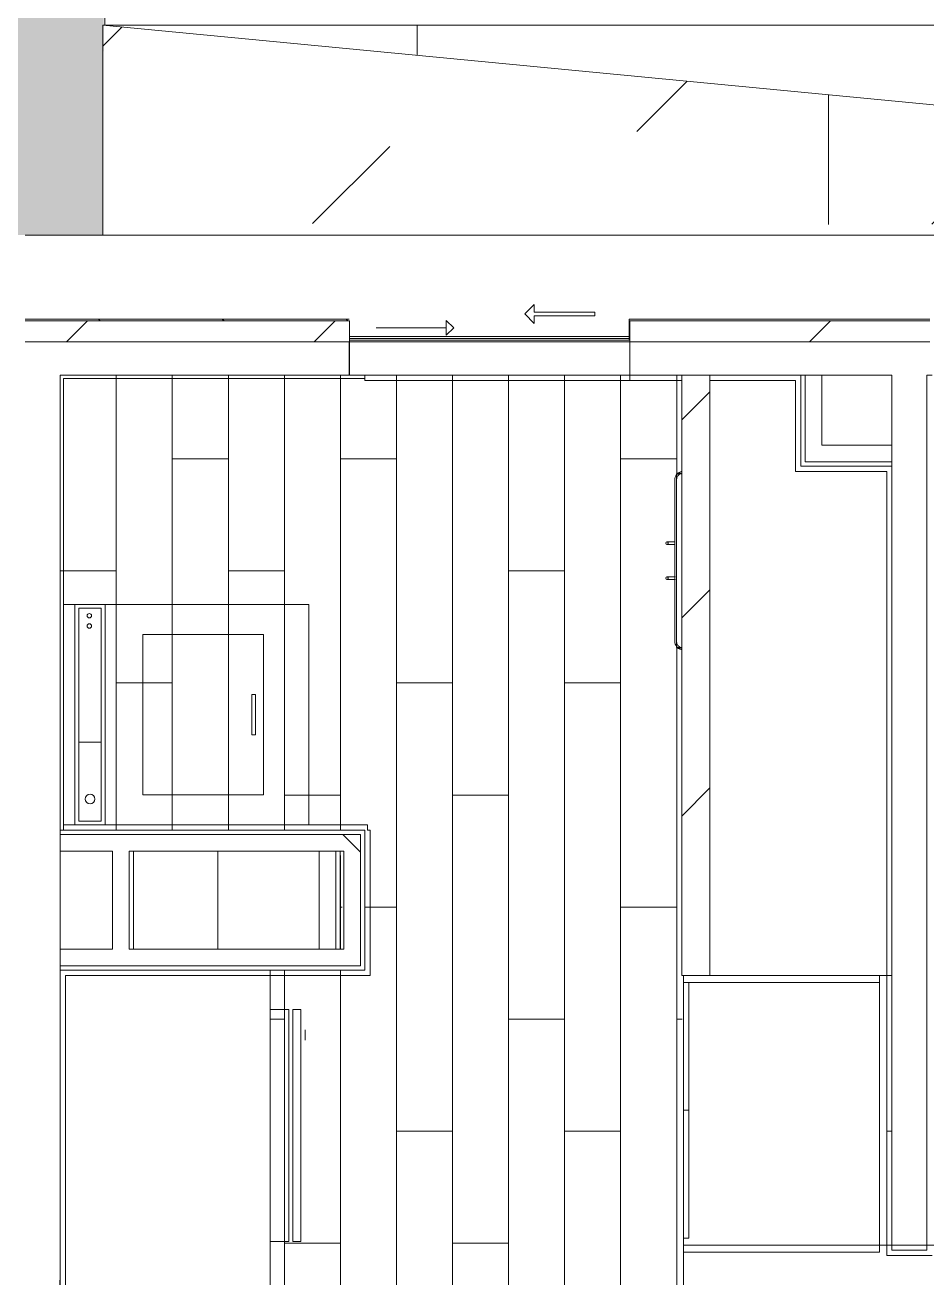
# Model space of a CAD drawing. Header units: metres. Extents: x 3856 to 4207, y -1118 to -691.
# Drawn here: x 3998.882 to 4001.457, y -971.806 to -968.227 of the extents above; entities that cross this region are included whole.
import ezdxf

# ---------------------------------------------------------------- set-up
doc = ezdxf.new("R2010")
doc.units = ezdxf.units.M
for name, color, linetype, lineweight in [('Casework', 7, 'Continuous', 9), ('Ceilings', 7, 'Continuous', 9), ('Common Edges', 7, 'Continuous', 9), ('Cubrejuntas', 7, 'Continuous', 9), ('Cut Pattern', 7, 'Continuous', 18), ('Detail Items', 7, 'Continuous', 9), ('Floors', 7, 'Continuous', 9), ('Folding Lines', 7, 'Continuous', 9), ('Generic Models', 7, 'Continuous', 9), ('Plumbing Fixtures', 7, 'Continuous', 9), ('Surface Pattern', 7, 'Continuous', 9), ('Walls', 7, 'Continuous', 9), ('Windows', 7, 'Continuous', 9)]:
    doc.layers.add(name, color=color, linetype=linetype, lineweight=lineweight)
doc.layers.add('ROA-E00-URB-A101-MASTER_PLAN cambio estaciomientos_dwg', color=7, linetype='Continuous', lineweight=9, true_color=0x767676)
pattern_1 = [(45, (0, 0), (-2.1213203, 2.1213203), []), (135, (0, 0), (-2.1213203, -2.1213203), [])]
pattern_2 = [(45, (0, 0), (-0.35355339, 0.35355339), [])]
pattern_3 = [(45, (-3099.551, 4900.019), (-0.176776695, 0.176776695), [])]

# ---------------------------------------------------------------- blocks, each defined once
blk = doc.blocks.new('Nevera 2D - Nevera 2D-V179-IMPLANTACIÓN - KIT COMERCIAL')
at = {"layer": 'Casework'}
for p, q in [((-0.3293, 0.07), (-0.3293, 0.1232)), ((-0.3293, 0.07), (-0.3293, 0.1232)), ((0.3334, 0.1232), (0.3334, 0.07)), ((0.3334, 0.1232), (0.3334, 0.07)), ((0.3334, 0.07), (-0.3293, 0.07)), ((0.3334, 0.07), (-0.3293, 0.07)), ((-0.3293, 0.0584), (0.3334, 0.0584)), ((-0.3293, 0.0355), (-0.3293, 0.0584)), ((-0.3293, 0.0584), (-0.3293, 0.0355)), ((0.3334, 0.0584), (-0.3293, 0.0584)), ((0.3334, 0.0584), (0.3334, 0.0355)), ((0.3334, 0.0355), (0.3334, 0.0584)), ((0.3334, 0.0355), (-0.3293, 0.0355)), ((-0.3293, 0.0355), (0.3334, 0.0355)), ((0.2752, 0.0232), (0.2464, 0.0232))]:
    blk.add_line(p, q, dxfattribs=at)
blk = doc.blocks.new('COUR-VENTANA-DESLIZANTE_DOS_CUERPOS - 1_35 x 0_80-11946348-IMPLANTACIÓN - KIT COMERCIAL')
at = {"layer": 'Detail Items'}
for p, q in [((0.0999, 0.1246), (0.1269, 0.1516)), ((0.1269, 0.1516), (0.1269, 0.1296)), ((0.0999, 0.1246), (0.1269, 0.0976)), ((0.3, 0.1296), (0.1269, 0.1296)), ((0.1269, 0.1196), (0.3, 0.1196)), ((0.1269, 0.0976), (0.1269, 0.1196)), ((0.3, 0.1196), (0.3, 0.1296))]:
    blk.add_line(p, q, dxfattribs=at)
blk = doc.blocks.new('COCINA APTO TIPO A - COCINA APTO TIPO A-V198-IMPLANTACIÓN - KIT COMERCIAL')
at = {"layer": 'Generic Models'}
for p, q in [((0.9613, 2.87), (0.9613, 2.85)), ((1.5213, 2.87), (1.0363, 2.87)), ((1.5213, 2.85), (1.5213, 2.87)), ((1.5413, 2.87), (1.5213, 2.87)), ((1.5213, 2.87), (1.5213, 2.1)), ((1.5413, 2.1), (1.5413, 2.87)), ((0.9613, 2.85), (0.9613, 2.1)), ((1.5213, 2.85), (0.9613, 2.85)), ((0.9763, 2.85), (0.9613, 2.85)), ((0.9613, 2.85), (0.9613, 2.485)), ((0.9613, 2.85), (1.5213, 2.85)), ((0.9763, 2.485), (0.9763, 2.85)), ((1.5213, 2.1), (1.5213, 2.85)), ((0.9763, 2.485), (0.9613, 2.485)), ((0.9613, 2.485), (0.9613, 2.12)), ((0.9613, 2.485), (0.9763, 2.485)), ((0.9763, 2.12), (0.9763, 2.485)), ((0.9613, 2.12), (0.9763, 2.12)), ((0.9613, 2.1), (1.5213, 2.1)), ((1.5213, 2.1), (0.9613, 2.1)), ((0.9613, 2.1), (0.9613, 2.08)), ((0.9613, 2.08), (1.5213, 2.08)), ((0.9613, 2.08), (0.9613, 0.3)), ((1.5213, 2.1), (1.5413, 2.1)), ((1.5213, 2.08), (1.5213, 2.1)), ((1.7913, 2.1), (1.5413, 2.1)), ((1.7913, 0.3), (1.7913, 2.1)), ((-0.8193, 2), (-0.8193, 1.98)), ((-0.8193, 1.31), (-0.8193, 1.29)), ((-0.8193, 0.9869), (-0.8193, 0.9669)), ((-0.2167, 0.3525), (-0.2167, 0.9525)), ((-0.8193, 0.32), (-0.8193, 0.3)), ((0.9613, 0.3), (1.7913, 0.3)), ((0.2462, 0.18), (0.2312, 0.18)), ((0.4834, 0.18), (0.4684, 0.18)), ((-0.6487, -0.6), (-0.5488, -0.6))]:
    blk.add_line(p, q, dxfattribs=at)
blk = doc.blocks.new('Lavadero prefabricado con mueble - 0_50x0_60m-V200-IMPLANTACIÓN - KIT COMERCIAL')
at = {"layer": 'Plumbing Fixtures', "color": 253, "true_color": 0xaaaaaa}
for p, q in [((0.605, 0.605), (0.145, 0.605)), ((0.145, 0.6), (0.605, 0.6)), ((0.605, 0.6), (0.145, 0.6))]:
    blk.add_line(p, q, dxfattribs=at)
for centre, radius, start, end in [((0.145, 0.58), 0.025, 90, 165), ((0.145, 0.58), 0.025, 90, 165), ((0.145, 0.58), 0.02, 90, 165), ((0.145, 0.58), 0.02, 90, 165), ((0.145, 0.58), 0.02, 90, 165), ((0.145, 0.58), 0.02, 90, 165), ((0.605, 0.58), 0.025, 15, 90), ((0.605, 0.58), 0.025, 15, 90), ((0.605, 0.58), 0.02, 15, 90), ((0.605, 0.58), 0.02, 15, 90), ((0.605, 0.58), 0.02, 15, 90), ((0.605, 0.58), 0.02, 15, 90)]:
    blk.add_arc(centre, radius, start, end, dxfattribs=at)
blk = doc.blocks.new('Mueble lavadero - 0_50x1_70x2_50m-V239-IMPLANTACIÓN - KIT COMERCIAL')
at = {"layer": 'Casework'}
for p, q in [((-6.3053, -0.595), (-6.3053, -0.61)), ((-6.3033, -0.595), (-6.3033, -0.61)), ((-5.8073, -0.61), (-5.8073, -0.595)), ((-5.8053, -0.61), (-5.8053, -0.595)), ((-6.3033, -0.61), (-6.2853, -0.61)), ((-6.1088, -0.615), (-6.1088, -0.6375)), ((-6.1088, -0.615), (-6.1088, -0.6375)), ((-6.1018, -0.6375), (-6.1018, -0.615)), ((-6.1018, -0.6375), (-6.1018, -0.615)), ((-6.0088, -0.613), (-6.0088, -0.6375)), ((-6.0088, -0.613), (-6.0088, -0.6375)), ((-6.0018, -0.6375), (-6.0018, -0.6131)), ((-6.0018, -0.6375), (-6.0018, -0.6131)), ((-5.8253, -0.61), (-5.8073, -0.61))]:
    blk.add_line(p, q, dxfattribs=at)
for centre, start, end in [((-6.1053, -0.6375), 0, 180), ((-6.1053, -0.6375), 0, 180), ((-6.1053, -0.6375), 180, 360), ((-6.1053, -0.6375), 180, 0), ((-6.0053, -0.6375), 0, 180), ((-6.0053, -0.6375), 0, 180), ((-6.0053, -0.6375), 180, 0), ((-6.0053, -0.6375), 180, 0)]:
    blk.add_arc(centre, 0.0035, start, end, dxfattribs=at)
for points, knots in [([(-6.1053, -0.634), (-6.1055, -0.634), (-6.1057, -0.634), (-6.106, -0.634), (-6.1062, -0.6341), (-6.1065, -0.6342), (-6.1067, -0.6342), (-6.1069, -0.6343), (-6.1071, -0.6344), (-6.1072, -0.6345), (-6.1074, -0.6347), (-6.1076, -0.6348), (-6.1077, -0.6349), (-6.1078, -0.6351), (-6.108, -0.6352), (-6.1082, -0.6354), (-6.1083, -0.6357), (-6.1084, -0.6359), (-6.1086, -0.6362), (-6.1088, -0.6368), (-6.1088, -0.6372), (-6.1088, -0.6375)], [0, 0, 0, 0, 0.071429, 0.107143, 0.142857, 0.178571, 0.214286, 0.25, 0.285714, 0.321429, 0.357143, 0.392857, 0.428571, 0.464286, 0.5, 0.571429, 0.607143, 0.642857, 0.714286, 0.857143, 1, 1, 1, 1]), ([(-6.1088, -0.6375), (-6.1088, -0.6372), (-6.1088, -0.6368), (-6.1086, -0.6362), (-6.1084, -0.6359), (-6.1083, -0.6357), (-6.1082, -0.6355), (-6.1081, -0.6353), (-6.108, -0.6352), (-6.1078, -0.6351), (-6.1077, -0.6349), (-6.1076, -0.6348), (-6.1074, -0.6347), (-6.1072, -0.6345), (-6.1071, -0.6344), (-6.1069, -0.6343), (-6.1067, -0.6342), (-6.1065, -0.6342), (-6.1062, -0.6341), (-6.106, -0.634), (-6.1057, -0.634), (-6.1055, -0.634), (-6.1053, -0.634)], [0, 0, 0, 0, 0.142857, 0.285714, 0.357143, 0.392857, 0.428571, 0.464286, 0.5, 0.535714, 0.571429, 0.607143, 0.642857, 0.678571, 0.714286, 0.75, 0.785714, 0.821429, 0.857143, 0.892857, 0.928571, 1, 1, 1, 1]), ([(-6.1088, -0.6375), (-6.1088, -0.6372), (-6.1088, -0.6368), (-6.1086, -0.6362), (-6.1084, -0.6359), (-6.1083, -0.6357), (-6.1082, -0.6355), (-6.1081, -0.6353), (-6.108, -0.6352), (-6.1078, -0.6351), (-6.1077, -0.6349), (-6.1076, -0.6348), (-6.1074, -0.6347), (-6.1072, -0.6345), (-6.1071, -0.6344), (-6.1069, -0.6343), (-6.1067, -0.6342), (-6.1065, -0.6342), (-6.1062, -0.6341), (-6.106, -0.634), (-6.1057, -0.634), (-6.1055, -0.634), (-6.1053, -0.634)], [0, 0, 0, 0, 0.142857, 0.285714, 0.357143, 0.392857, 0.428571, 0.464286, 0.5, 0.535714, 0.571429, 0.607143, 0.642857, 0.678571, 0.714286, 0.75, 0.785714, 0.821429, 0.857143, 0.892857, 0.928571, 1, 1, 1, 1]), ([(-6.1053, -0.634), (-6.1055, -0.634), (-6.1057, -0.634), (-6.106, -0.634), (-6.1062, -0.6341), (-6.1065, -0.6342), (-6.1067, -0.6342), (-6.1069, -0.6343), (-6.1071, -0.6344), (-6.1072, -0.6345), (-6.1074, -0.6347), (-6.1076, -0.6348), (-6.1077, -0.6349), (-6.1078, -0.6351), (-6.108, -0.6352), (-6.1082, -0.6354), (-6.1083, -0.6357), (-6.1084, -0.6359), (-6.1086, -0.6362), (-6.1088, -0.6368), (-6.1088, -0.6372), (-6.1088, -0.6375)], [0, 0, 0, 0, 0.071429, 0.107143, 0.142857, 0.178571, 0.214286, 0.25, 0.285714, 0.321429, 0.357143, 0.392857, 0.428571, 0.464286, 0.5, 0.571429, 0.607143, 0.642857, 0.714286, 0.857143, 1, 1, 1, 1]), ([(-6.1018, -0.6375), (-6.1018, -0.6372), (-6.1018, -0.6368), (-6.102, -0.6362), (-6.1022, -0.6359), (-6.1023, -0.6357), (-6.1024, -0.6355), (-6.1025, -0.6353), (-6.1026, -0.6352), (-6.1028, -0.6351), (-6.1029, -0.6349), (-6.103, -0.6348), (-6.1032, -0.6347), (-6.1034, -0.6345), (-6.1035, -0.6344), (-6.1037, -0.6343), (-6.1039, -0.6342), (-6.1041, -0.6342), (-6.1044, -0.6341), (-6.1046, -0.634), (-6.1049, -0.634), (-6.1051, -0.634), (-6.1053, -0.634)], [0, 0, 0, 0, 0.142857, 0.285714, 0.357143, 0.392857, 0.428571, 0.464286, 0.5, 0.535714, 0.571429, 0.607143, 0.642857, 0.678571, 0.714286, 0.75, 0.785714, 0.821429, 0.857143, 0.892857, 0.928571, 1, 1, 1, 1]), ([(-6.1053, -0.634), (-6.1051, -0.634), (-6.1049, -0.634), (-6.1046, -0.634), (-6.1044, -0.6341), (-6.1041, -0.6342), (-6.1039, -0.6342), (-6.1037, -0.6343), (-6.1035, -0.6344), (-6.1034, -0.6345), (-6.1032, -0.6347), (-6.103, -0.6348), (-6.1029, -0.6349), (-6.1028, -0.6351), (-6.1026, -0.6352), (-6.1024, -0.6354), (-6.1023, -0.6357), (-6.1022, -0.6359), (-6.102, -0.6362), (-6.1018, -0.6368), (-6.1018, -0.6372), (-6.1018, -0.6375)], [0, 0, 0, 0, 0.071429, 0.107143, 0.142857, 0.178571, 0.214286, 0.25, 0.285714, 0.321429, 0.357143, 0.392857, 0.428571, 0.464286, 0.5, 0.571429, 0.607143, 0.642857, 0.714286, 0.857143, 1, 1, 1, 1]), ([(-6.1053, -0.634), (-6.1051, -0.634), (-6.1049, -0.634), (-6.1046, -0.634), (-6.1044, -0.6341), (-6.1041, -0.6342), (-6.1039, -0.6342), (-6.1037, -0.6343), (-6.1035, -0.6344), (-6.1034, -0.6345), (-6.1032, -0.6347), (-6.103, -0.6348), (-6.1029, -0.6349), (-6.1028, -0.6351), (-6.1026, -0.6352), (-6.1024, -0.6354), (-6.1023, -0.6357), (-6.1022, -0.6359), (-6.102, -0.6362), (-6.1018, -0.6368), (-6.1018, -0.6372), (-6.1018, -0.6375)], [0, 0, 0, 0, 0.071429, 0.107143, 0.142857, 0.178571, 0.214286, 0.25, 0.285714, 0.321429, 0.357143, 0.392857, 0.428571, 0.464286, 0.5, 0.571429, 0.607143, 0.642857, 0.714286, 0.857143, 1, 1, 1, 1]), ([(-6.1018, -0.6375), (-6.1018, -0.6372), (-6.1018, -0.6368), (-6.102, -0.6362), (-6.1022, -0.6359), (-6.1023, -0.6357), (-6.1024, -0.6355), (-6.1025, -0.6353), (-6.1026, -0.6352), (-6.1028, -0.6351), (-6.1029, -0.6349), (-6.103, -0.6348), (-6.1032, -0.6347), (-6.1034, -0.6345), (-6.1035, -0.6344), (-6.1037, -0.6343), (-6.1039, -0.6342), (-6.1041, -0.6342), (-6.1044, -0.6341), (-6.1046, -0.634), (-6.1049, -0.634), (-6.1051, -0.634), (-6.1053, -0.634)], [0, 0, 0, 0, 0.142857, 0.285714, 0.357143, 0.392857, 0.428571, 0.464286, 0.5, 0.535714, 0.571429, 0.607143, 0.642857, 0.678571, 0.714286, 0.75, 0.785714, 0.821429, 0.857143, 0.892857, 0.928571, 1, 1, 1, 1]), ([(-6.0053, -0.634), (-6.0055, -0.634), (-6.0057, -0.634), (-6.006, -0.634), (-6.0062, -0.6341), (-6.0065, -0.6342), (-6.0067, -0.6342), (-6.0069, -0.6343), (-6.0071, -0.6344), (-6.0072, -0.6345), (-6.0074, -0.6347), (-6.0076, -0.6348), (-6.0077, -0.6349), (-6.0078, -0.6351), (-6.008, -0.6352), (-6.0082, -0.6354), (-6.0083, -0.6357), (-6.0084, -0.6359), (-6.0086, -0.6362), (-6.0088, -0.6368), (-6.0088, -0.6372), (-6.0088, -0.6375)], [0, 0, 0, 0, 0.071429, 0.107143, 0.142857, 0.178571, 0.214286, 0.25, 0.285714, 0.321429, 0.357143, 0.392857, 0.428571, 0.464286, 0.5, 0.571429, 0.607143, 0.642857, 0.714286, 0.857143, 1, 1, 1, 1]), ([(-6.0088, -0.6375), (-6.0088, -0.6372), (-6.0088, -0.6368), (-6.0086, -0.6362), (-6.0084, -0.6359), (-6.0083, -0.6357), (-6.0082, -0.6355), (-6.0081, -0.6353), (-6.008, -0.6352), (-6.0078, -0.6351), (-6.0077, -0.6349), (-6.0076, -0.6348), (-6.0074, -0.6347), (-6.0072, -0.6345), (-6.0071, -0.6344), (-6.0069, -0.6343), (-6.0067, -0.6342), (-6.0065, -0.6342), (-6.0062, -0.6341), (-6.006, -0.634), (-6.0057, -0.634), (-6.0055, -0.634), (-6.0053, -0.634)], [0, 0, 0, 0, 0.142857, 0.285714, 0.357143, 0.392857, 0.428571, 0.464286, 0.5, 0.535714, 0.571429, 0.607143, 0.642857, 0.678571, 0.714286, 0.75, 0.785714, 0.821429, 0.857143, 0.892857, 0.928571, 1, 1, 1, 1]), ([(-6.0053, -0.634), (-6.0055, -0.634), (-6.0057, -0.634), (-6.006, -0.634), (-6.0062, -0.6341), (-6.0065, -0.6342), (-6.0067, -0.6342), (-6.0069, -0.6343), (-6.0071, -0.6344), (-6.0072, -0.6345), (-6.0074, -0.6347), (-6.0076, -0.6348), (-6.0077, -0.6349), (-6.0078, -0.6351), (-6.008, -0.6352), (-6.0082, -0.6354), (-6.0083, -0.6357), (-6.0084, -0.6359), (-6.0086, -0.6362), (-6.0088, -0.6368), (-6.0088, -0.6372), (-6.0088, -0.6375)], [0, 0, 0, 0, 0.071429, 0.107143, 0.142857, 0.178571, 0.214286, 0.25, 0.285714, 0.321429, 0.357143, 0.392857, 0.428571, 0.464286, 0.5, 0.571429, 0.607143, 0.642857, 0.714286, 0.857143, 1, 1, 1, 1]), ([(-6.0088, -0.6375), (-6.0088, -0.6372), (-6.0088, -0.6368), (-6.0086, -0.6362), (-6.0084, -0.6359), (-6.0083, -0.6357), (-6.0082, -0.6355), (-6.0081, -0.6353), (-6.008, -0.6352), (-6.0078, -0.6351), (-6.0077, -0.6349), (-6.0076, -0.6348), (-6.0074, -0.6347), (-6.0072, -0.6345), (-6.0071, -0.6344), (-6.0069, -0.6343), (-6.0067, -0.6342), (-6.0065, -0.6342), (-6.0062, -0.6341), (-6.006, -0.634), (-6.0057, -0.634), (-6.0055, -0.634), (-6.0053, -0.634)], [0, 0, 0, 0, 0.142857, 0.285714, 0.357143, 0.392857, 0.428571, 0.464286, 0.5, 0.535714, 0.571429, 0.607143, 0.642857, 0.678571, 0.714286, 0.75, 0.785714, 0.821429, 0.857143, 0.892857, 0.928571, 1, 1, 1, 1]), ([(-6.0018, -0.6375), (-6.0018, -0.6372), (-6.0018, -0.6368), (-6.002, -0.6362), (-6.0022, -0.6359), (-6.0023, -0.6357), (-6.0024, -0.6355), (-6.0025, -0.6353), (-6.0026, -0.6352), (-6.0028, -0.6351), (-6.0029, -0.6349), (-6.003, -0.6348), (-6.0032, -0.6347), (-6.0034, -0.6345), (-6.0035, -0.6344), (-6.0037, -0.6343), (-6.0039, -0.6342), (-6.0041, -0.6342), (-6.0044, -0.6341), (-6.0046, -0.634), (-6.0049, -0.634), (-6.0051, -0.634), (-6.0053, -0.634)], [0, 0, 0, 0, 0.142857, 0.285714, 0.357143, 0.392857, 0.428571, 0.464286, 0.5, 0.535714, 0.571429, 0.607143, 0.642857, 0.678571, 0.714286, 0.75, 0.785714, 0.821429, 0.857143, 0.892857, 0.928571, 1, 1, 1, 1]), ([(-6.0053, -0.634), (-6.0051, -0.634), (-6.0049, -0.634), (-6.0046, -0.634), (-6.0044, -0.6341), (-6.0041, -0.6342), (-6.0039, -0.6342), (-6.0037, -0.6343), (-6.0035, -0.6344), (-6.0034, -0.6345), (-6.0032, -0.6347), (-6.003, -0.6348), (-6.0029, -0.6349), (-6.0028, -0.6351), (-6.0026, -0.6352), (-6.0024, -0.6354), (-6.0023, -0.6357), (-6.0022, -0.6359), (-6.002, -0.6362), (-6.0018, -0.6368), (-6.0018, -0.6372), (-6.0018, -0.6375)], [0, 0, 0, 0, 0.071429, 0.107143, 0.142857, 0.178571, 0.214286, 0.25, 0.285714, 0.321429, 0.357143, 0.392857, 0.428571, 0.464286, 0.5, 0.571429, 0.607143, 0.642857, 0.714286, 0.857143, 1, 1, 1, 1]), ([(-6.0018, -0.6375), (-6.0018, -0.6372), (-6.0018, -0.6368), (-6.002, -0.6362), (-6.0022, -0.6359), (-6.0023, -0.6357), (-6.0024, -0.6355), (-6.0025, -0.6353), (-6.0026, -0.6352), (-6.0028, -0.6351), (-6.0029, -0.6349), (-6.003, -0.6348), (-6.0032, -0.6347), (-6.0034, -0.6345), (-6.0035, -0.6344), (-6.0037, -0.6343), (-6.0039, -0.6342), (-6.0041, -0.6342), (-6.0044, -0.6341), (-6.0046, -0.634), (-6.0049, -0.634), (-6.0051, -0.634), (-6.0053, -0.634)], [0, 0, 0, 0, 0.142857, 0.285714, 0.357143, 0.392857, 0.428571, 0.464286, 0.5, 0.535714, 0.571429, 0.607143, 0.642857, 0.678571, 0.714286, 0.75, 0.785714, 0.821429, 0.857143, 0.892857, 0.928571, 1, 1, 1, 1]), ([(-6.0053, -0.634), (-6.0051, -0.634), (-6.0049, -0.634), (-6.0046, -0.634), (-6.0044, -0.6341), (-6.0041, -0.6342), (-6.0039, -0.6342), (-6.0037, -0.6343), (-6.0035, -0.6344), (-6.0034, -0.6345), (-6.0032, -0.6347), (-6.003, -0.6348), (-6.0029, -0.6349), (-6.0028, -0.6351), (-6.0026, -0.6352), (-6.0024, -0.6354), (-6.0023, -0.6357), (-6.0022, -0.6359), (-6.002, -0.6362), (-6.0018, -0.6368), (-6.0018, -0.6372), (-6.0018, -0.6375)], [0, 0, 0, 0, 0.071429, 0.107143, 0.142857, 0.178571, 0.214286, 0.25, 0.285714, 0.321429, 0.357143, 0.392857, 0.428571, 0.464286, 0.5, 0.571429, 0.607143, 0.642857, 0.714286, 0.857143, 1, 1, 1, 1])]:
    blk.add_open_spline(points, degree=3, knots=knots, dxfattribs=at)
blk = doc.blocks.new('Lavadora 2D - Lavadora 2D-3809018-IMPLANTACIÓN - KIT COMERCIAL')
at = {"layer": 'Casework'}
for p, q in [((0.4072, 0.7366), (-0.2228, 0.7366)), ((-0.2228, 0.7366), (-0.2228, 0.0366)), ((0.4072, 0.0366), (0.4072, 0.7366)), ((0.4072, 0.7042), (-0.2228, 0.7042)), ((0.3965, 0.6935), (-0.212, 0.6935)), ((-0.212, 0.6935), (-0.212, 0.6289)), ((0.0142, 0.6935), (0.0142, 0.6289)), ((0.3965, 0.6289), (0.3965, 0.6935)), ((0.4072, 0.6181), (-0.2228, 0.6181)), ((-0.212, 0.6289), (0.3965, 0.6289)), ((0.3211, 0.5104), (-0.1366, 0.5104)), ((-0.1366, 0.5104), (-0.1366, 0.1658)), ((0.3211, 0.1658), (0.3211, 0.5104)), ((0.15, 0.1989), (0.0346, 0.1989)), ((0.0346, 0.1989), (0.0346, 0.1882)), ((0.0346, 0.1882), (0.15, 0.1882)), ((0.15, 0.1882), (0.15, 0.1989)), ((-0.1366, 0.1658), (0.3211, 0.1658)), ((-0.2228, 0.0366), (0.4072, 0.0366))]:
    blk.add_line(p, q, dxfattribs=at)
for centre, radius in [((-0.1486, 0.6609), 0.0137), ((0.3456, 0.6631), 0.0064), ((0.3749, 0.6631), 0.0064)]:
    blk.add_circle(centre, radius, dxfattribs=at)
blk = doc.blocks.new('EDIFICIO TIPO A_rvt-4-IMPLANTACIÓN - KIT COMERCIAL')
at = {"layer": 'Cut Pattern', "lineweight": 9, "true_color": 0x0f0f0f}
h = blk.add_hatch(dxfattribs=at)
h.set_pattern_fill('FP_100', color=250, style=0, pattern_type=2)
h.set_pattern_definition(pattern_2)
h.paths.add_polyline_path([(3999.8084, -969.1324), (3999.8084, -969.0724), (3998.8818, -969.0724), (3998.8818, -969.1324)])
h = blk.add_hatch(dxfattribs=at)
h.set_pattern_fill('FP_100', color=250, style=0, pattern_type=2)
h.set_pattern_definition(pattern_2)
h.paths.add_polyline_path([(4001.4651, -969.1324), (4001.4651, -969.0724), (4000.6084, -969.0724), (4000.6084, -969.1324), (4001.2845, -969.1324)])
at = {"layer": 'Cut Pattern', "lineweight": 9, "true_color": 0x414141}
h = blk.add_hatch(dxfattribs=at)
h.set_pattern_fill('FP_94', color=250, style=0, pattern_type=2)
h.set_pattern_definition([(45, (0, 0), (-0.282842712, 0.282842712), [])])
h.paths.add_polyline_path([(4000.7568, -970.9423), (4000.8368, -970.9423), (4000.8368, -969.2273), (4000.7568, -969.2273), (4000.7568, -970.0434)])
at = {"layer": 'Cut Pattern', "lineweight": 9}
h = blk.add_hatch(dxfattribs=at)
h.set_pattern_fill('FP_81', color=256, style=0, pattern_type=2)
h.set_pattern_definition(pattern_1)
h.paths.add_polyline_path([(3999.7918, -970.5873), (3999.8393, -970.5873), (3999.8393, -970.5398), (3998.9818, -970.5398), (3998.9818, -970.5873), (3999.1918, -970.5873)])
h = blk.add_hatch(dxfattribs=at)
h.set_pattern_fill('FP_81', color=256, style=0, pattern_type=2)
h.set_pattern_definition(pattern_1)
h.paths.add_polyline_path([(3999.8393, -970.9148), (3999.8393, -970.5873), (3999.7918, -970.5873), (3999.7918, -970.9148)])
at = {"layer": 'Surface Pattern', "true_color": 0x808080}
h = blk.add_hatch(dxfattribs=at)
h.set_pattern_fill('FP_93', color=8, style=0, pattern_type=2)
h.set_pattern_definition([(90, (4000.422, -972.347), (-0.16, 1e-17), []), (180, (4000.422, -972.347), (-0.32, -0.32), [0.16, -1.12]), (180, (4000.262, -971.707), (-0.32, -0.32), [0.16, -1.12])])
h.paths.add_polyline_path([(3999.9511, -973.6273), (4001.4568, -973.6273), (4001.4507, -973.5123), (4000.7618, -973.5123), (4000.7568, -970.0073), (4000.7418, -970.0053), (4000.7418, -969.5073), (4000.7568, -969.5073), (4000.7568, -969.2273), (3998.9818, -969.2273), (3998.9818, -970.5273), (3999.8518, -970.5273), (3999.8518, -970.5398), (3999.8518, -970.9273), (3999.8393, -970.9273), (3999.5818, -970.9273), (3999.5818, -973.6273)])
h.paths.add_polyline_path([(4001.3418, -971.7123), (4001.3568, -971.7123), (4001.3568, -970.9423), (4001.3418, -970.9423), (4001.3418, -971.5981)])
h.paths.add_polyline_path([(3999.7818, -970.8673), (3999.7918, -970.8673), (3999.7818, -970.5873)])
at = {"layer": 'Ceilings'}
for p, q in [((4001.0968, -969.2273), (4000.8368, -969.2273)), ((4001.1093, -969.4873), (4001.0968, -969.4873)), ((4001.3568, -970.9423), (4001.3568, -969.4873)), ((3999.5818, -970.9273), (3998.9818, -970.9273)), ((3998.9818, -970.9273), (3998.9818, -973.5273)), ((3999.5818, -973.5273), (3999.5818, -970.9273)), ((4001.3418, -970.9423), (4001.3568, -970.9423))]:
    blk.add_line(p, q, dxfattribs=at)
at = {"layer": 'Common Edges'}
for p, q in [((3999.8084, -969.1224), (3999.8084, -969.1324)), ((3999.8084, -969.1324), (3999.8084, -969.1224)), ((4000.6084, -969.1324), (4000.6084, -969.1224)), ((4000.6084, -969.1224), (4000.6084, -969.1324)), ((4000.7568, -969.2273), (4000.7568, -969.2423)), ((4000.8368, -969.2273), (4000.8368, -969.2423)), ((4001.1093, -969.4748), (4001.1093, -969.2273)), ((4001.1568, -969.4748), (4001.1093, -969.4748)), ((4001.3568, -969.4748), (4001.1568, -969.4748)), ((3998.9818, -970.5398), (3999.8393, -970.5398)), ((3999.8393, -970.5398), (3999.8393, -970.5873)), ((3999.1918, -970.5873), (3999.1793, -970.5873)), ((3999.1793, -970.5873), (3999.1793, -970.8673)), ((3999.8393, -970.5873), (3999.8393, -970.9148)), ((3999.1793, -970.8673), (3999.1918, -970.8673)), ((3998.9818, -970.9148), (3999.7918, -970.9148)), ((3999.8393, -970.9148), (3999.7918, -970.9148))]:
    blk.add_line(p, q, dxfattribs=at)
at = {"layer": 'Floors'}
for p, q in [((3999.8084, -969.2273), (3998.9818, -969.2273)), ((3998.9818, -969.2273), (3998.9818, -970.5273)), ((4000.7568, -969.2273), (4000.6084, -969.2273)), ((3999.7818, -970.5873), (3999.7818, -970.8673)), ((4001.3568, -971.7123), (4001.3568, -970.9423))]:
    blk.add_line(p, q, dxfattribs=at)
at = {"layer": 'Walls', "lineweight": 18}
for p, q in [((3999.8084, -969.0724), (3998.8818, -969.0724)), ((3999.8084, -969.1224), (3999.8084, -969.0724)), ((4001.4651, -969.0724), (4000.6084, -969.0724)), ((4000.6084, -969.0724), (4000.6084, -969.1224)), ((3998.8818, -969.1324), (3999.8084, -969.1324)), ((4000.6084, -969.1224), (3999.8084, -969.1224)), ((3999.8084, -969.1324), (4000.6084, -969.1324)), ((4000.6084, -969.1324), (4001.4651, -969.1324)), ((4000.7568, -969.2273), (3999.8518, -969.2273)), ((3999.8518, -969.2273), (3999.8518, -969.2423)), ((3999.8518, -969.2423), (4000.7568, -969.2423)), ((4000.8368, -969.2273), (4000.7568, -969.2273)), ((4000.7568, -969.2423), (4000.7568, -970.9423)), ((4001.0968, -969.2273), (4000.8368, -969.2273)), ((4000.8368, -969.2423), (4001.0818, -969.2423)), ((4000.8368, -970.9423), (4000.8368, -969.2423)), ((4001.0818, -969.2423), (4001.0818, -969.5023)), ((4001.0968, -969.2273), (4001.0968, -969.4873)), ((4001.1568, -969.2273), (4001.0968, -969.2273)), ((4001.0968, -969.2423), (4001.0968, -969.2273)), ((4001.0968, -969.4873), (4001.0968, -969.2423)), ((4001.1568, -969.4273), (4001.1568, -969.2273)), ((4001.4568, -969.2273), (4001.4568, -971.7273)), ((4001.4718, -969.2273), (4001.4568, -969.2273)), ((4001.3568, -969.4273), (4001.1568, -969.4273)), ((4001.3568, -969.4873), (4001.3568, -969.4273)), ((4001.0818, -969.5023), (4001.0968, -969.5023)), ((4001.0968, -969.4873), (4001.1093, -969.4873)), ((4001.3418, -969.4873), (4001.0968, -969.4873)), ((4001.0968, -969.5023), (4001.3418, -969.5023)), ((4001.1093, -969.4873), (4001.1568, -969.4873)), ((4001.1568, -969.4873), (4001.3568, -969.4873)), ((4001.3568, -969.4873), (4001.3418, -969.4873)), ((4001.3418, -969.5023), (4001.3418, -971.7273)), ((4001.3568, -971.7273), (4001.3568, -969.4873)), ((3999.8518, -970.5273), (3998.9818, -970.5273)), ((3998.9818, -970.5273), (3998.9818, -970.5873)), ((3999.8593, -970.5123), (3998.9918, -970.5123)), ((3998.9918, -970.5123), (3998.9918, -970.5273)), ((3998.9918, -970.5273), (3999.8518, -970.5273)), ((3999.8518, -970.5398), (3999.8518, -970.5273)), ((3999.8518, -970.5273), (3999.8518, -970.9273)), ((3999.8518, -970.5873), (3999.8518, -970.5398)), ((3999.8593, -970.5273), (3999.8593, -970.5123)), ((3999.8668, -970.5273), (3999.8593, -970.5273)), ((3999.8668, -970.9423), (3999.8668, -970.5273)), ((3998.9818, -970.5873), (3999.1318, -970.5873)), ((3999.1318, -970.5873), (3999.1318, -970.8673)), ((3999.1918, -970.5873), (3999.7918, -970.5873)), ((3999.1918, -970.8673), (3999.1918, -970.5873)), ((3999.7918, -970.5873), (3999.7918, -970.8673)), ((3999.8518, -970.9273), (3999.8518, -970.5873)), ((3999.1318, -970.8673), (3998.9818, -970.8673)), ((3998.9818, -970.8673), (3998.9818, -970.9273)), ((3999.7918, -970.8673), (3999.1918, -970.8673)), ((3998.9818, -970.9273), (3999.7918, -970.9273)), ((3998.9818, -970.9273), (3998.9818, -973.5273)), ((3998.9968, -970.9273), (3998.9818, -970.9273)), ((3999.7816, -970.9273), (3998.9968, -970.9273)), ((3999.8518, -970.9273), (3999.7816, -970.9273)), ((3999.7918, -970.9273), (3999.8393, -970.9273)), ((3999.8393, -970.9273), (3999.8518, -970.9273)), ((3998.9968, -970.9423), (3999.7816, -970.9423)), ((3998.9968, -973.5123), (3998.9968, -970.9423)), ((3999.7816, -970.9423), (3999.8518, -970.9423)), ((3999.8518, -970.9423), (3999.8668, -970.9423)), ((4000.7568, -970.9423), (4000.8368, -970.9423)), ((4001.3418, -971.7273), (4001.3418, -971.7423)), ((4001.3418, -971.7423), (4001.4568, -971.7423)), ((4001.4568, -971.7273), (4001.3568, -971.7273)), ((4001.4568, -971.7423), (4001.4718, -971.7423))]:
    blk.add_line(p, q, dxfattribs=at)
at = {"layer": 'Walls'}
for p, q in [((4000.6084, -969.1173), (3999.8084, -969.1173)), ((3999.8084, -969.1173), (4000.6084, -969.1173)), ((3999.8084, -969.1274), (4000.6084, -969.1274)), ((3999.8084, -969.2274), (3999.8084, -969.1324)), ((4000.6084, -969.2274), (4000.6084, -969.1324)), ((3998.9818, -970.5273), (3998.9818, -969.2273)), ((3998.9818, -969.2273), (3998.9818, -970.5273)), ((3998.9818, -969.2273), (3998.9918, -969.2273)), ((3998.9918, -969.2273), (3998.9818, -969.2273)), ((3998.9918, -969.2273), (3999.8084, -969.2273)), ((3999.8084, -969.2273), (3998.9918, -969.2273)), ((3998.9918, -970.5123), (3998.9918, -969.2373)), ((3998.9918, -969.2373), (3998.9918, -970.5273)), ((3998.9918, -969.2373), (3999.8518, -969.2373)), ((3999.8518, -969.2373), (3998.9918, -969.2373)), ((4000.6084, -969.2274), (3999.8084, -969.2274)), ((3999.8518, -969.2273), (3999.8518, -969.2373)), ((3999.8518, -969.2273), (3999.8518, -969.2373)), ((3999.8518, -969.2274), (3999.8518, -969.2423)), ((4000.6084, -969.2423), (3999.8518, -969.2423)), ((4000.6084, -969.2274), (4000.6084, -969.2423))]:
    blk.add_line(p, q, dxfattribs=at)
at = {"layer": 'Casework', "lineweight": 9}
for name, p, rotation in [('Mueble lavadero - 0_50x1_70x2_50m-V239-IMPLANTACIÓN - KIT COMERCIAL', (4001.3518, -975.8126), 269.9999999999935), ('Lavadora 2D - Lavadora 2D-3809018-IMPLANTACIÓN - KIT COMERCIAL', (3999.7283, -970.2896), 89.99999999998091), ('Nevera 2D - Nevera 2D-V179-IMPLANTACIÓN - KIT COMERCIAL', (3999.705, -971.373), 90.0000000000012)]:
    blk.add_blockref(name, p, dxfattribs=dict(at, rotation=rotation))
at = {"layer": 'Generic Models', "lineweight": 9}
blk.add_blockref('COCINA APTO TIPO A - COCINA APTO TIPO A-V198-IMPLANTACIÓN - KIT COMERCIAL', (3999.8005, -973.8123), dxfattribs=at)
at = {"layer": 'Plumbing Fixtures', "lineweight": 9, "rotation": 89.99999999999365}
blk.add_blockref('Lavadero prefabricado con mueble - 0_50x0_60m-V200-IMPLANTACIÓN - KIT COMERCIAL', (4001.3418, -970.1323), dxfattribs=at)
at = {"layer": 'Windows', "lineweight": 9}
blk.add_blockref('COUR-VENTANA-DESLIZANTE_DOS_CUERPOS - 1_35 x 0_80-11946348-IMPLANTACIÓN - KIT COMERCIAL', (4000.2084, -969.1774), dxfattribs=at)
blk = doc.blocks.new('ROA-E00-URB-A101-MASTER_PLAN cambio estaciomientos_dwg_Ventana cocina _ rejillaa - 1_35x0_80cm-V178-Master Plan - Etapa 1-7986563-IMPLANTACIÓN - KIT COMERCIAL')
at = {"layer": 'Cubrejuntas'}
for p, q in [((-0.4, 0.045), (-0.4, -0.0389)), ((-0.4, -0.0389), (-0.4, -0.05))]:
    blk.add_line(p, q, dxfattribs=at)
at = {"layer": 'Windows'}
blk.add_line((-0.3229, 0.0853), (-0.1226, 0.0853), dxfattribs=at)
at = {"layer": 'Windows', "flags": 128}
blk.add_lwpolyline([(-0.1226, 0.0641), (-0.1226, 0.0853), (-0.1226, 0.1065), (-0.1013, 0.0853)], close=True, dxfattribs=at)
blk = doc.blocks.new('ROA-E00-URB-A101-MASTER_PLAN cambio estaciomientos_dwg_ROA-E01-ARQ-R23_rvt-4-Master Plan - Etapa 1-7986589-IMPLANTACIÓN - KIT COMERCIAL')
at = {"layer": 'Cut Pattern', "lineweight": 9}
h = blk.add_hatch(dxfattribs=at)
h.set_pattern_fill('FP_1445', color=256, style=0, pattern_type=2)
h.set_pattern_definition(pattern_3)
h.paths.add_polyline_path([(969.1273, 4000.6084), (969.0724, 4000.6084), (969.0724, 4000.6068), (969.1273, 4000.6068)])
h = blk.add_hatch(dxfattribs=at)
h.set_pattern_fill('FP_1445', color=256, style=0, pattern_type=2)
h.set_pattern_definition(pattern_3)
h.paths.add_polyline_path([(969.0673, 3999.8068), (969.0673, 3998.8818), (969.0724, 3998.8818), (969.0724, 3999.8068)])
h = blk.add_hatch(dxfattribs=at)
h.set_pattern_fill('FP_1448', color=256, style=0, pattern_type=2)
h.set_pattern_definition([(45, (-3099.551, 4900.019), (-1.06066017, 1.06066017), []), (135, (-3099.551, 4900.019), (-1.06066017, -1.06066017), [])])
h.paths.add_polyline_path([(970.5873, 3999.1918), (970.5873, 3999.1918)])
at = {"layer": 'Common Edges'}
blk.add_line((970.5873, 3999.7693), (970.8673, 3999.7693), dxfattribs=at)
at = {"layer": 'Walls'}
for p, q in [((969.1173, 4000.6068), (969.1173, 3999.8084)), ((969.1173, 3999.8084), (969.1173, 4000.6068)), ((969.0673, 3999.8068), (969.0673, 3998.8818)), ((970.5873, 3999.7218), (970.8673, 3999.7218))]:
    blk.add_line(p, q, dxfattribs=at)
at = {"layer": 'Walls', "flags": 128}
blk.add_lwpolyline([(969.0673, 4001.4651), (969.0673, 4000.6068), (969.1273, 4000.6068)], dxfattribs=at)
at = {"rotation": 89.99999999999987}
blk.add_blockref('ROA-E00-URB-A101-MASTER_PLAN cambio estaciomientos_dwg_Ventana cocina _ rejillaa - 1_35x0_80cm-V178-Master Plan - Etapa 1-7986563-IMPLANTACIÓN - KIT COMERCIAL', (969.1774, 4000.2068), dxfattribs=at)
blk = doc.blocks.new('ROA-E00-URB-A101-MASTER_PLAN cambio estaciomientos_dwg_ROA-E01-EST-R23_rvt-4-Master Plan - Etapa 1-7986864-IMPLANTACIÓN - KIT COMERCIAL')
at = {"layer": 'Floors'}
blk.add_line((970.8673, 3999.4318), (970.5873, 3999.4318), dxfattribs=at)
at = {"layer": 'Walls'}
blk.add_line((970.8673, 3998.9818), (970.5873, 3998.9818), dxfattribs=at)
at = {"layer": 'Walls', "flags": 128}
blk.add_lwpolyline([(969.2273, 4001.1568), (969.2273, 4001.3568), (969.4273, 4001.3568)], dxfattribs=at)
blk = doc.blocks.new('ROA-E00-URB-A101-MASTER_PLAN cambio estaciomientos_dwg-7942325-IMPLANTACIÓN - KIT COMERCIAL')
for name in ['ROA-E00-URB-A101-MASTER_PLAN cambio estaciomientos_dwg_ROA-E01-EST-R23_rvt-4-Master Plan - Etapa 1-7986864-IMPLANTACIÓN - KIT COMERCIAL', 'ROA-E00-URB-A101-MASTER_PLAN cambio estaciomientos_dwg_ROA-E01-ARQ-R23_rvt-4-Master Plan - Etapa 1-7986589-IMPLANTACIÓN - KIT COMERCIAL']:
    blk.add_blockref(name, (0, 0))

msp = doc.modelspace()

# ---------------------------------------------------------------- hatches: boundary and pattern name
at = {"layer": 'Surface Pattern', "true_color": 0xcdcdcd}
msp.add_hatch(color=254, dxfattribs=at).paths.add_polyline_path([(3995.0322, -968.8273), (3999.1037, -968.8273), (3999.1098, -967.2273), (3997.8828, -967.2273), (3997.7529, -967.2799), (3997.6568, -967.3404), (3997.4129, -967.3747), (3997.1917, -967.4764), (3997.1264, -967.2273), (3996.8987, -967.2353), (3996.9709, -967.4133), (3996.9311, -967.4659), (3996.7496, -967.515), (3996.5089, -967.4782), (3996.3805, -967.4022), (3996.2905, -967.4854), (3996.0761, -967.5074), (3995.8987, -967.4934), (3995.7536, -967.4668), (3995.7208, -967.4009), (3995.6155, -967.3216), (3995.3845, -967.3541), (3995.1373, -967.2712), (3995.1286, -967.2388), (3993.6098, -967.2388), (3993.6098, -968.8273), (3994.6173, -968.8273)])
at = {"layer": 'Surface Pattern', "true_color": 0x848967}
h = msp.add_hatch(dxfattribs=at)
h.set_pattern_fill('FP_1437', color=8, style=0, pattern_type=2)
h.set_pattern_definition([(45, (0, 0), (-1.76776695, 0), [0.9375, -3.75]), (45, (1.25, 1.25), (-1.76776695, 0), [0.9375, -3.75]), (45, (2.5, -0.375), (-1.76776695, 0), [0.3125, -2.5]), (90, (2.5, 0.625), (-0.625, 0.625), [0.625, -2.5]), (315, (2.5, 1.25), (0, 3.5355339), [0.625, -3.75]), (0, (1.25, 1.25), (2.5, 2.5), [0.375, -1.25]), (0, (-1.875, 2.5), (2.5, 2.5), [0.375, -2.5])])
h.paths.add_polyline_path([(4007.6818, -970.8523), (4008.8952, -969.8384), (4008.7244, -969.4983), (4008.9437, -968.7693), (4009.4948, -969.3374), (4010.823, -968.2275), (3999.1037, -968.2275), (4005.3447, -968.8273), (4005.3507, -969.6773), (4005.3568, -969.6773), (4005.3568, -970.8523), (4007.6817, -970.8523)])
h = msp.add_hatch(dxfattribs=at)
h.set_pattern_fill('FP_1444', color=8, style=0, pattern_type=2)
h.set_pattern_definition([(44.8, (-0.5089, -5.294), (-1.767771, 0.00192804), [0.9342, -3.737]), (44.8, (0.7411, -4.053), (-1.767771, 0.00192804), [0.9342, -3.737]), (44.8, (1.991, -5.67), (-1.767771, 0.00192804), [0.3114, -2.491]), (90, (1.991, -4.675), (-0.62497, 0.62203), [0.62133, -2.485]), (315.135, (1.991, -4.054), (0.0002048, 3.514331), [0.6235, -3.741]), (359.93548, (0.741, -4.053), (2.4997967, 2.4821866), [0.37498, -1.25]), (359.93548, (-2.384, -2.807), (2.4997967, 2.4821866), [0.37498, -2.5])])
h.paths.add_polyline_path([(4005.3447, -968.8273), (3999.1037, -968.2275), (3999.1037, -968.8273), (4005.2849, -968.8273)])

# ---------------------------------------------------------------- linework, layer by layer
at = {"layer": 'Floors'}
for p, q in [((3999.1098, -967.2273), (3999.1098, -968.2281)), ((3999.1037, -968.2275), (4010.823, -968.2275)), ((3999.1037, -968.8273), (3999.1037, -968.2275)), ((3998.8818, -968.8273), (3999.1037, -968.8273)), ((4005.3447, -968.8273), (3999.1037, -968.8273))]:
    msp.add_line(p, q, dxfattribs=at)
at = {"layer": 'Folding Lines'}
msp.add_line((3999.1037, -968.2275), (4005.3447, -968.8273), dxfattribs=at)

# ---------------------------------------------------------------- block references
at = {"lineweight": 5}
msp.add_blockref('EDIFICIO TIPO A_rvt-4-IMPLANTACIÓN - KIT COMERCIAL', (0, 0), dxfattribs=at)
at = {"layer": 'ROA-E00-URB-A101-MASTER_PLAN cambio estaciomientos_dwg', "color": 7, "rotation": 269.9999999999999}
msp.add_blockref('ROA-E00-URB-A101-MASTER_PLAN cambio estaciomientos_dwg-7942325-IMPLANTACIÓN - KIT COMERCIAL', (0, 0), dxfattribs=at)

doc.saveas('drawing.dxf')
